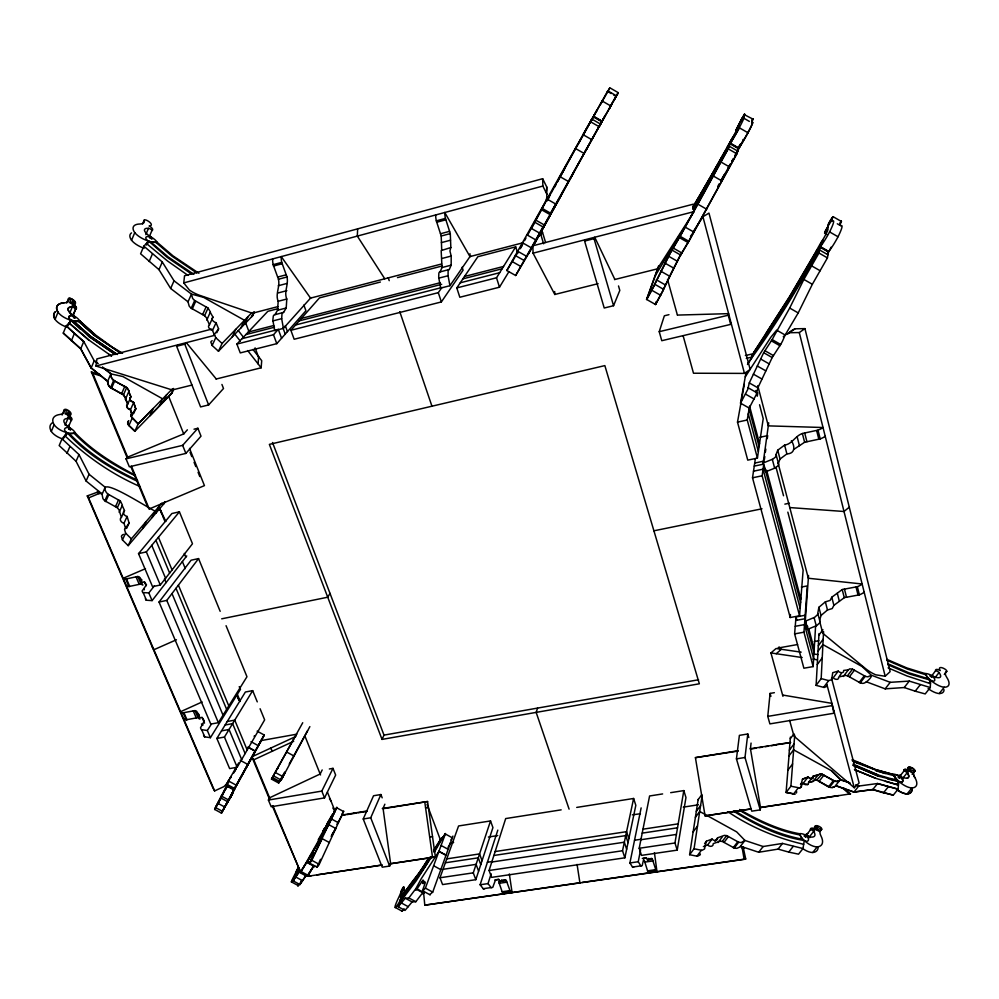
<?xml version="1.0" encoding="UTF-8"?>
<svg xmlns="http://www.w3.org/2000/svg" width="999" height="999" viewBox="0 0 999 999"><rect width="100%" height="100%" fill="white"/><g stroke="black" fill="none" stroke-linecap="round" stroke-linejoin="round"><path stroke-width="1.5" d="M522.477 242.907L469.967 256.593L469.967 253.721M741.945 142.145L741.745 142.894M470.566 255.719L449.937 285.714L440.659 288.099L438.686 277.322L438.861 273.177A11.214 3.184 75.8 0 1 439.51 272.078L449.313 269.468L451.173 265.16L451.198 256.056L449.937 250.999L450.836 247.527L450.299 233.604A4.908 1.336 75.5 0 0 449.587 231.331L445.429 218.406A12.163 3.297 75.4 0 1 444.855 214.598L444.742 212.437L469.967 256.593M311.051 297.54L283.416 328.359L274.7 330.594L272.839 320.13L273.314 316.034A10.877 4.058 74.8 0 1 274.188 314.897L283.604 312.387L286.214 308.004L286.788 299.038C283.654 291.858 288.848 284.553 286.988 276.973A4.758 1.723 74.3 0 0 286.214 274.787L281.73 262.375A11.801 4.221 74.2 0 1 281.231 258.666L281.219 256.543L310.527 298.114L441.645 263.973M274.925 314.635L277.572 310.252L278.184 301.286C275.037 294.106 280.294 286.825 278.434 279.245A4.758 1.736 74.3 0 0 277.66 277.06L273.152 264.673A11.776 4.271 74.2 0 1 272.665 260.976L272.652 258.853M440.084 271.853L441.995 267.545L441.171 250.599L450.836 247.527M200.075 718.943C197.902 720.629 199.076 710.439 195.017 710.626A4.146 1.598 -23.2 0 0 193.257 710.926L183.142 712.799A10.227 3.921 -23.2 0 1 181.256 712.324L180.557 711.713L202.11 701.96M278.022 306.581L252.372 313.249L200.424 295.592A34.053 22.115 8.1 0 1 192.332 291.945L189.435 290.097L183.754 282.904L184.54 275.774L542.657 178.709L546.728 186.95L546.603 189.785A35.39 25.087 -1.3 0 1 546.041 192.557M546.728 186.95L546.815 197.115A35.502 25.037 -1.3 0 1 544.63 203.883L531.555 228.346M110.689 375.462L110.852 374.101M107.617 381.955L108.541 385.464A11.251 5.282 23.8 0 0 110.514 387.699L121.541 393.843A4.545 2.148 23.8 0 1 123.451 394.942L125.549 398.401M733.328 811.026C755.007 824.625 778.783 836.7 804.295 840.471L802.996 848.538L782.517 843.418L763.149 846.515L744.942 840.459L741.358 842.494A10.614 5.382 37.7 0 1 738.686 842.207L728.446 836.588A4.296 2.198 37.7 0 0 726.648 835.626L724.362 835.376L717.632 837.799C718.044 841.121 713.611 841.158 712.075 839.048L706.355 841.258L704.595 843.618M774.362 692.682L770.079 693.418L767.769 716.383L769.892 723.888L833.84 713.261L833.928 710.951M733.166 137.138L730.107 143.307A16.546 0.899 -60 0 1 726.735 148.027L713.648 171.279M313.336 855.394L313.374 854.332L311.938 856.131M833.84 713.261L831.917 703.358L782.604 695.029M751.648 355.931C776.835 321.266 799.262 284.64 820.004 247.165L828.408 251.998L827.434 257.892L812.349 284.29L798.213 312.924L785.152 335.015L782.579 340.971A12.213 1.623 -59.4 0 1 780.669 344.468L773.451 355.594A4.92 0.662 -59.5 0 0 772.19 357.555L757.866 387.799L756.705 392.994A11.239 1.536 -59.7 0 1 756.443 394.268L749.188 408.079L740.521 403.159L746.028 372.664M316.77 867.332L319.23 864.347L343.743 811.138M357.642 228.846L357.317 236.089L384.765 278.783M826.797 685.002A10.552 4.508 35.9 0 1 826.61 686.45L824.2 687.487L816.108 685.376L821.178 678.596L822.914 644.592L818.006 651.223L818.993 633.591M823.576 631.58L822.901 644.58L862.137 666.583L871.328 675.187L890.221 682.329L909.252 681.093L930.269 687.537L930.656 680.207L909.54 674.05L888.074 664.847M68.319 427.235L71.154 420.504A2.36 1.161 22.8 0 0 67.944 418.419A8.217 4.046 22.8 0 0 64.111 422.227A11.626 5.719 22.9 0 0 69.855 427.847A11.039 5.482 22.7 0 1 75.424 433.091C90.497 448.801 108.854 460.864 127.872 471.228L135.402 475.324M75.587 309.078L72.59 316.421L75.762 309.066A5.495 2.423 23.2 0 0 73.102 304.445A6.206 2.71 23.2 0 0 75.375 302.372A6.206 2.71 23.2 0 0 71.341 298.738A2.323 1.011 23.2 0 0 68.531 298.576L66.733 302.984M816.108 685.376L818.019 651.223M820.004 247.165L818.955 253.022L803.87 279.433L789.685 308.054L774.038 336.101A12.213 1.561 -59.5 0 1 772.14 339.598L764.947 350.736A4.933 0.637 -59.5 0 0 763.686 352.709L749.275 382.917L748.076 388.087A11.251 1.474 -59.7 0 1 747.801 389.36L740.521 403.159M805.182 615.259L796.003 616.945L794.617 633.89L803.883 668.219L813.161 666.595L815.559 626.61M817.819 613.623L819.954 621.316A10.677 4.758 -14 0 1 819.742 622.777L816.92 625.486L807.479 629.42L807.679 626.348M807.479 629.42L805.281 621.203L808.541 575.524M296.728 871.428L299.263 868.019M813.161 666.595L803.958 632.192L807.292 585.926L801.348 587.05M128.709 391.633L128.809 391.009M794.729 735.214L793.568 749.812L831.643 770.816L840.446 779.47L850.249 783.079M792.519 764.048L793.681 749.7L788.91 755.981L790.371 737.1M74.488 317.095L75.025 317.932L73.389 316.908M125.612 398.251L127.71 404.208L130.981 396.803L128.646 391.97L125.387 399.363M130.894 415.734L131.144 414.622A10.502 5.045 24.2 0 1 132.118 413.461M131.006 415.097L130.956 416.233M795.117 794.055L786.088 792.494L787.899 770.129M755.381 458.566L752.522 477.797L790.209 617.519L799.575 615.796L803.121 570.142L787.836 512.137M127.635 423.064L127.747 422.427M216.034 379.058L261.151 367.794L261.713 360.701L252.984 349.475M789.01 755.868L787.799 770.254L792.619 763.923L790.908 786.213L799.45 787.886M258.067 363.861L258.641 356.743M790.209 617.519L790.471 614.522M143.019 585.002C140.472 586.313 142.045 576.073 137.825 576.498A4.283 1.336 -22.3 0 0 136.039 576.86L125.687 579.07A10.577 3.284 -22.3 0 1 123.826 578.771L123.164 578.284L145.479 568.681M748.813 737.574L747.776 733.978L739.385 735.364L736.438 758.878L751.772 811.163L760.239 809.889L760.489 807.467L750.436 748.713L751.073 743.081M760.239 809.889L745.004 757.492L747.776 733.978M821.19 243.194L820.054 245.017L821.166 243.107M813.236 777.384L813.373 776.036L817.969 775.149L813.111 781.43L808.503 782.342L813.273 776.161L818.218 774.762M295.729 874.55L299.413 868.406M757.754 385.664L768.306 425.874L823.089 427.51L821.353 428.596A12.013 4.196 -14.6 0 1 817.994 430.119L804.707 432.992A4.845 1.711 -14.7 0 0 802.384 433.529C795.117 435.864 792.257 444.13 784.602 445.104L777.721 450.212L776.036 454.557L778.671 464.123A11.089 4.033 -15.1 0 1 778.383 465.397L775.374 467.907L765.521 471.865L763.161 462.999L768.718 422.852M799.575 615.796L762.15 475.786L763.76 464.098L754.257 466.108M764.385 459.565L764.797 456.568M765.409 452.085L765.821 449.088M767.269 438.611L767.682 435.614L759.827 437.312M808.453 783.578L808.628 782.866M191.983 385.065L172.265 389.985L95.929 365.996L96.928 358.891L211.726 329.096M306.368 863.173L312.812 853.059L312.65 854.095M744.33 384.228L737.499 422.127L747.751 460.139L757.417 458.091L763.211 418.656L759.552 404.757M700.349 853.92A9.89 5.207 37.5 0 1 700.037 854.944L697.502 856.28L689.61 854.719L694.055 848.775L702.185 795.129M689.61 854.719L698.164 799.437M670.042 275.612L663.511 289.51A11.476 0.737 -60.2 0 1 663.086 290.647L655.569 304.533L646.553 299.4L658.578 266.009M735.639 130.757L739.747 122.752M757.816 392.819L757.292 396.166L755.806 390.559M110.689 374.837L110.939 373.738L102.597 367.17M107.555 382.105L107.717 381.356M129.733 398.776L130.12 397.602M129.895 398.102L129.995 399.912M191.671 274.088L167.02 257.255L148.714 241.109L143.844 246.141L162.288 261.988L174.026 280.794L191.471 294.106L188.037 301.798L189.136 305.994A11.563 4.883 25.3 0 0 191.246 308.229L202.597 314.61A4.683 1.986 25.3 0 1 204.558 315.746L206.368 317.657L209.453 324.85C206.693 326.798 210.29 330.007 212.525 330.407L214.523 335.352M429.807 894.555L432.717 892.119L452.922 836.063M662.624 793.93L649.587 795.978L639.198 848.276L641.508 855.369L677.222 850.137L685.963 797.527L683.816 790.596L670.679 792.669M126.673 405.369L127.597 408.304L130.469 409.727L132.13 414.785M757.417 458.091L747.24 419.992L749.562 406.106L759.54 443.631M403.658 889.659C404.108 886.862 404.345 884.415 401.148 890.933A11.289 1.111 -62 0 1 398.688 897.489A17.495 1.748 -61.9 0 0 395.404 907.542L402.11 911.175A12.063 1.261 -62 0 0 404.108 908.778M677.222 850.137L674.962 842.981L683.816 790.596M423.676 893.468L424.787 905.156L744.143 859.352L745.716 858.978L743.106 846.877M747.502 364.523L752.334 357.005L752.896 353.808L745.391 355.544M899.924 777.509C899.962 779.52 896.965 775.861 899.337 776.91M654.432 852.659L656.955 871.578A10.365 2.423 81 0 1 655.993 870.354L652.934 860.926A4.196 0.987 81 0 0 652.397 859.302C651.598 856.855 650.162 860.114 648.701 858.441L647.689 860.676L646.428 857.816L643.955 858.141L642.519 864.085A9.765 2.36 81 0 1 642.17 865.634L641.021 866.158L638.236 861.737L640.621 849.625M751.498 355.981L789.56 296.578L816.383 250.849A16.171 1.986 -59.1 0 0 820.254 246.84L820.379 246.678A15.572 1.911 -59.1 0 0 829.582 231.905A22.515 2.747 -59.1 0 0 832.542 221.041A14.785 1.786 -59 0 1 833.116 216.696L831.967 217.782A6.906 0.837 -59 0 0 828.446 223.976A6.906 0.837 -59 0 0 828.159 226.099A6.119 0.737 -59 0 0 824.612 233.192L827.01 234.615M206.793 320.08L210.389 311.938L208.054 308.067A4.683 1.973 25.4 0 0 206.081 306.93L194.705 300.524A11.588 4.845 25.3 0 1 192.582 298.289L191.471 294.106L203.521 297.327L244.505 320.304L252.073 312.487M633.878 866.845L632.717 867.357L629.907 862.949L641.133 807.891M753.009 118.956L752.422 119.655M561.163 809.852L505.694 818.568L489.073 870.504L491.595 877.372L624.862 857.816L635.826 805.331L633.616 798.476L576.723 807.417M137.088 481.143C111.438 469.055 86.301 453.883 67.208 432.679L62.038 438.823L78.971 454.557L89.061 474.263L105.17 487.25L102.073 494.393L102.909 498.538A10.839 5.644 23.5 0 0 104.82 500.811L115.472 506.718A4.383 2.298 23.6 0 1 117.32 507.779L118.943 509.702L121.416 517.357C118.694 519.293 121.403 522.914 124.001 523.214L125.574 528.483M624.862 857.816L622.527 850.748L633.616 798.476M733.391 137.375L732.467 138.012M668.968 314.673L664.36 315.784L659.228 331.68L661.775 340.709L730.694 324.388L731.031 322.802M203.559 734.977L204.32 736.787L210.402 737.687L240.497 689.223M730.694 324.388L728.259 315.209L728.608 313.649L677.397 315.085M693.106 206.868L727.297 147.665L726.735 148.027A12.987 0.712 -60 0 1 731.792 139.023A13.686 0.737 -60 0 0 737.162 129.433L738.686 125.886M107.655 381.506L91.184 367.882L80.757 348.751L63.299 333.017M296.953 870.866C296.466 873.501 299.538 866.857 298.564 869.704M441.695 249.925L441.208 236.014A4.895 1.361 75.4 0 0 440.484 233.754L436.313 220.854A12.138 3.347 75.3 0 1 435.739 217.045L435.639 214.897M438.923 851.36L446.016 855.231L438.936 851.348L421.278 878.683L415.796 888.735L415.884 890.146A9.978 1.049 -61.9 0 0 416.67 889.397L423.014 880.007L423.763 881.243L423.126 883.653L424.687 881.518L425.262 882.729L423.189 888.685A9.416 1.024 -62 0 0 422.639 890.234L422.614 891.208L425.399 888.136L445.467 833.578M119.181 512.35L122.377 505.094L120.38 501.036A4.396 2.285 23.7 0 0 118.531 499.975L107.855 494.043A10.864 5.619 23.6 0 1 105.931 491.783C96.541 473.189 156.418 513.698 155.295 510.839L161.963 503.034M840.097 225.137A14.773 1.861 -58.9 0 1 841.395 221.466L841.42 221.241M699.812 196.291L729.869 143.669L738.611 148.714L736.862 153.834L690.821 237.762A12.475 0.774 -60.1 0 1 688.873 241.308L679.395 257.305L663.336 289.41A11.476 0.737 -60.2 0 1 662.924 290.547L655.394 304.433L656.368 301.611M833.116 216.696L841.395 221.466M128.771 391.496L130.919 396.94M801.148 784.003L802.534 779.095L807.991 777.097L811.325 778.671M313.449 866.757L314.435 865.846M729.869 143.669L728.059 148.751L681.955 232.68A12.475 0.712 -60.2 0 1 680.007 236.226L670.154 252.997L654.532 284.39A11.476 0.674 -60.3 0 1 654.095 285.514L646.553 299.4M316.82 867.144L319.093 864.26M819.605 620.454L821.028 615.484L818.88 607.317L825.361 601.848L830.094 600.424L831.78 597.215L842.207 589.572A4.67 2.023 -13.5 0 1 844.455 589.123L857.342 586.688A11.576 4.958 -13.4 0 0 860.551 585.139L862.199 583.99L808.341 578.259L778.009 462.774M730.831 140.896L730.344 141.908L731.43 139.972L730.769 141.633M818.88 607.317L817.806 613.111A10.702 4.733 -14 0 1 817.582 614.572L814.759 617.257L805.281 621.203M127.672 422.565L127.884 421.953A10.477 5.082 24.1 0 1 128.859 420.779M306.431 862.949L312.749 853.109M309.565 863.211L311.788 860.301L336.775 807.342M509.34 873.963L512.1 892.631L511.388 892.469A10.102 3.134 81.8 0 1 510.239 891.308L506.905 882.167A4.096 1.274 81.9 0 0 506.306 880.594C505.207 878.109 503.346 881.692 501.623 879.907L500.187 882.154L498.751 879.395L495.566 879.832L493.344 885.738A9.503 3.047 81.9 0 1 492.794 887.274L491.296 887.836L488.012 883.615L491.133 873.763M484.715 888.76L483.429 888.973L480.119 884.764L497.802 830.132M537.549 708.091L536.163 712.387L569.093 809.14M475.811 879.682L492.932 827.584L490.534 820.941L458.578 825.961L439.985 877.771L442.569 884.565L475.811 879.682L473.276 872.839L490.534 820.941M607.817 90.884L607.392 91.896L609.84 87.812L618.244 92.657L615.871 96.753L616.308 95.754L607.804 90.847L593.081 117.083M145.379 598.676L146.029 600.199L152.098 600.611L186.751 555.919M228.746 799.699L222.315 811.225L215.434 807.492L229.358 780.506M738.448 148.614L736.7 153.734L690.646 237.662A12.475 0.774 -60.1 0 1 688.698 241.209L679.632 256.443L670.304 274.8M313.948 865.896L307.879 875.224L305.894 875.836L299.95 884.565L293.057 880.818L299.288 868.331L297.615 870.966M655.569 304.533L656.53 301.71M706.355 841.258L704.819 847.439A9.903 5.182 37.4 0 1 704.482 849.025L701.947 850.349L694.055 848.775M742.082 119.356L742.819 117.657M657.767 268.818L646.74 299.5L654.27 285.614A11.476 0.674 -60.3 0 0 654.707 284.49L670.329 253.097L680.169 236.326A12.475 0.712 -60.2 0 0 682.117 232.779L728.221 148.851L730.044 143.769L721.628 158.604M421.94 893.705L415.821 901.722L412.112 901.935L405.02 910.426L398.226 906.742C405.519 888.423 422.165 874.887 430.656 856.742M427.01 804.295L440.284 839.535L441.895 839.285L442.744 837M73.501 317.008L73.938 317.994L75.05 317.595M299.65 883.553L298.239 885.601L291.408 881.892L295.816 874.262M778.358 463.399L780.032 459.028L786.887 453.896C794.655 453.808 795.516 447.028 791.383 440.734M605.394 115.31L602.772 120.08L617.432 94.181M313.698 866.533L313.811 865.821L307.742 875.149L305.756 875.773L299.825 884.49L301.661 880.519L299.95 884.565M313.698 866.071L313.549 867.257L314.573 865.921M751.648 122.365A15.11 0.887 -59.9 0 1 753.121 119.193L752.834 119.068M824.674 233.154L827.085 229.246A9.466 1.149 -59.1 0 1 826.71 232.617A13.387 1.636 -59.1 0 1 821.403 242.033A12.7 1.561 -59.1 0 0 816.395 250.836L819.043 249.038M813.336 777.259L812.724 778.283M733.316 137.612L731.905 140.497M311.863 856.343L312.075 855.781M219.068 801.298L214.623 809.502L216.146 807.042M382.18 797.851L380.894 794.53L373.539 795.753L363.224 818.993L382.242 867.182L389.66 866.058L390.621 863.673L383.067 808.378L384.865 804.207M738.773 126.548L737.961 128.284M751.797 123.089A15.11 0.887 -59.9 0 0 751.96 122.914A23.014 1.361 -59.9 0 1 748.014 132.792A15.922 0.949 -59.9 0 1 738.96 148.164L730.219 143.132A15.922 0.862 -60 0 0 739.235 127.735A23.014 1.249 -60 0 0 743.293 117.907A15.122 0.812 -60 0 1 744.517 114.211L744.542 114.011M585.302 239.685L584.602 241.071L604.22 308.004L613.561 305.719L619.805 290.422L618.518 285.951M69.893 312.787L72.278 306.943A8.529 3.771 23.2 0 0 68.344 310.302A12.075 5.332 23.3 0 0 74.288 315.909A6.444 2.86 23.2 0 0 69.131 316.283A6.444 2.86 23.2 0 0 70.842 320.092L69.006 324.55M67.882 325.774L69.056 322.889L89.023 340.122L111.463 356.044M69.83 323.177L71.079 320.155A14.573 6.456 23.1 0 0 80.045 321.141L95.205 334.702L113.574 348.039M255.07 751.023L247.877 747.09L255.07 751.011L227.497 801.598L220.554 797.826M71.341 340.884L74.388 333.504L66.259 325.786L63.237 333.154L80.694 348.888L91.121 368.019L107.742 381.131L110.939 373.738M306.83 862.349L328.634 824.587L335.851 828.521L331.156 836.35M80.694 348.888L83.779 341.508L74.388 333.504M63.062 439.048A13.474 6.693 22.6 0 1 51.311 431.431L54.133 424.712A19.555 9.64 22.8 0 1 59.778 414.51A12.725 6.194 22.5 0 0 64.336 409.727A2.235 1.086 22.8 0 1 67.058 409.74A5.969 2.91 22.7 0 1 70.966 413.374A5.969 2.91 22.7 0 1 68.756 415.709A5.295 2.597 22.8 0 1 71.316 420.479L71.154 420.504M144.131 248.289A14.361 5.769 24.5 0 1 131.556 240.284L134.765 232.642A20.829 8.279 24.7 0 1 139.835 224.013A13.561 5.32 24.4 0 0 144.181 220.155A2.385 0.937 24.6 0 1 146.965 220.442A6.369 2.498 24.6 0 1 151.211 224.101A6.369 2.498 24.6 0 1 149.113 225.974A5.644 2.223 24.6 0 1 152.06 230.532L151.898 230.532A2.522 0.999 24.7 0 0 148.476 228.334A8.754 3.472 24.7 0 0 144.818 231.381A12.388 4.908 24.7 0 0 151.086 237.013A11.763 4.708 24.6 0 1 157.155 242.282L173.114 255.944L198.926 273.276M62.1 415.035L64.336 409.727M142.595 223.926L144.181 220.155M309.815 863.011L310.527 861.088M65.135 425.075L67.944 418.419M145.804 234.628L148.476 228.334M91.121 368.019L94.268 360.614L97.84 363.424M62.038 438.823L59.178 445.566L76.061 461.288L86.089 481.019L102.148 493.993M143.844 246.141L140.597 253.796L158.978 269.655L170.654 288.486L188.037 301.798M63.049 439.622L64.198 436.925M149.226 236.888L151.898 230.594M64.785 436.526L66.496 432.505A6.194 3.072 22.8 0 1 64.86 428.546A6.194 3.072 22.8 0 1 69.855 427.847M146.353 244.693L147.977 240.884A6.606 2.635 24.7 0 1 146.016 237.163A6.606 2.635 24.7 0 1 151.086 237.013M65.022 436.588L66.733 432.567A14.036 6.918 22.7 0 0 75.424 433.091L67.982 433.903M146.591 244.767L148.214 240.959A14.96 5.944 24.6 0 0 157.155 242.282L149.588 242.295M66.071 435.364L67.208 432.679M147.64 243.644L148.714 241.109M67.008 453.309L69.893 446.578M149.151 261.563L152.435 253.908M614.123 100.025L615.122 98.327M76.061 461.288L78.971 454.557M158.978 269.655L162.288 261.988M110.514 387.699L113.736 380.282A11.276 5.257 23.9 0 1 111.751 378.047L110.839 375.974M111.438 388.474L114.66 381.056L113.736 380.282M297.302 871.553C299.275 867.756 298.039 870.316 298.239 869.667M121.541 393.843L124.775 386.451L114.66 381.056M317.22 866.595L317.495 865.571M389.66 866.058L370.716 817.781L380.894 794.53M123.451 394.942L126.686 387.562A4.558 2.135 23.9 0 0 124.775 386.451M86.089 481.019L89.061 474.263M170.654 288.486L174.026 280.794M312.212 855.856L312.849 854.12M130.407 400.337L133.704 402.447L130.407 409.877L132.068 414.935M297.078 870.941L297.252 870.191M132.018 415.522L133.167 412.949L132.055 413.598A10.502 5.057 24.2 0 0 131.069 414.772M133.629 413.623L135.789 408.766L133.704 402.447M173.464 389.96L172.178 392.782L134.853 431.306L128.896 425.562L132.23 418.082L131.194 416.608M319.018 862.699L320.529 859.302M134.853 431.306L138.212 423.813L153.159 408.529L149.825 415.896L172.115 392.919M104.82 500.811L107.855 494.043M191.246 308.229L194.705 300.524M105.707 501.573L108.741 494.817M192.22 309.016L195.679 301.311M159.415 405.994L162.712 398.701L138.137 423.963L131.031 416.096M115.472 506.718L118.531 499.975M202.597 314.61L206.081 306.93M163.337 401.973L166.633 394.705M117.32 507.779L120.38 501.036M204.558 315.746L208.054 308.067M170.966 394.106L173.539 388.449M222.115 795.604L215.434 807.492M232.642 792.769L221.416 813.198L228.921 799.924M121.416 517.357L124.5 510.601L122.253 505.606M209.453 324.85L212.974 317.145L210.302 312.387M297.165 870.728L297.527 869.63M124.001 523.214L127.11 516.446C124.525 516.146 121.778 512.537 124.5 510.601M212.525 330.407L216.071 322.689C213.848 322.29 210.215 319.093 212.974 317.145M382.03 739.397L269.368 444.38L604.845 365.609L699.35 683.791L382.03 739.397L384.003 735.114L272.515 442.495M126.598 528.446L129.096 523.026L127.11 516.446M216.808 332.729L218.594 328.858L216.071 322.689M164.585 502.922L128.184 545.654L122.452 539.91L125.599 533.091L124.55 529.495A10.102 5.395 24 0 1 125.512 528.209L129.096 523.026M253.346 314.997L218.456 351.248L212.15 345.479L215.747 337.687L214.41 334.303A10.802 4.67 25.7 0 1 215.297 333.229L218.594 328.858M128.184 545.654L131.356 538.848L155.282 510.826L152.173 517.494M218.456 351.248L222.078 343.456L244.493 320.292L240.946 327.872M592.981 137.737L601.773 121.716L593.231 116.808L584.49 132.867M227.198 802.896L229.508 798.638M298.202 867.419L297.552 869.105M312.412 855.394L312.512 854.02M310.252 861.65L309.69 863.573L322.19 838.648M142.807 528.508L145.941 521.79M232.18 337.013L235.752 329.345M126.611 405.519L126.91 404.87M156.006 513.011L159.116 506.381M244.53 324.176L248.064 316.621M163.474 504.233L164.71 501.598M251.511 316.92L253.846 311.925M252.547 315.834L254.308 312.088M296.216 873.75L296.491 872.826M333.953 811.95L335.002 809.727M336.913 807.404L328.783 824.662L306.943 862.087L300.936 871.453L299.051 872.127L293.182 880.893L299.475 869.455M741.37 119.818L740.759 121.653M741.545 143.319L739.198 147.765M600.849 123.614L599.412 126.174L602.996 119.68M401.336 898.863C407.992 884.415 420.542 873.551 427.797 859.29L428.271 858.516M296.303 873.551L296.616 872.577M229.782 798.401L232.717 793.281L229.795 798.014M600.549 104.308L601.86 101.598M741.258 143.469L738.848 148.351A16.533 0.987 -59.9 0 1 736.675 151.536M144.306 588.448L144.268 589.847M322.19 769.954L320.155 774.013L269.593 797.789L268.394 800.049L271.191 806.755L324.538 797.889L335.652 775.049L332.992 768.356L329.345 768.98M297.515 869.992L298.014 868.655M613.561 100.999L614.048 100.237M898.338 776.86L899.624 777.359M297.64 868.581L297.315 869.58M310.664 861.163L311.139 859.827M324.538 797.889L321.803 791.096L332.992 768.356M613.561 305.719L594.043 238.636L594.73 237.25L614.872 279.483M735.689 130.657L738.761 125.524M594.555 114.685L596.878 110.365L593.119 117.345M318.194 864.485L318.369 863.76M739.872 122.502L744.155 114.885M297.814 869.392L298.589 867.544M310.964 860.551L313.236 854.257L312.088 856.18M743.019 117.258L743.731 115.872M297.19 869.505L296.241 871.69M284.965 772.814L280.944 780.444L309.865 726.623M596.703 110.777L595.879 112.338M602.934 99.95L602.172 101.386L602.971 100.075M599.412 126.174L603.833 118.144L602.072 121.166L593.518 116.259M608.99 109.166L612.375 103.122M296.94 870.004L295.941 872.264A17.433 0.762 -61.4 0 0 291.546 881.967L297.652 871.777M736.425 129.57C736.6 128.809 735.164 132.18 736.987 128.671M825.349 231.331L827.821 227.16M827.459 253.871L828.408 251.998M238.711 762.874L226.386 784.465L231.343 776.26L230.432 777.934M737.774 128.671L737.337 129.52A13.686 0.737 -60 0 1 736.987 130.17M227.647 801.997L228.833 799.837L228.109 801.136M298.326 868.368L298.713 867.619M221.216 797.589L220.642 798.8M231.718 795.029L231.156 795.928L232.492 793.668M298.139 869.854L299.051 869.105M297.153 871.84L297.327 871.19M825.174 231.918L827.821 227.597M609.69 88.112L607.317 92.457M284.078 773.563L278.684 783.029L271.478 779.108L302.734 722.727M264.348 734.777L233.079 790.721L233.729 789.697M217.607 803.758L220.966 797.427M230.157 797.764L232.417 793.855M592.757 117.695L590.921 121.291L592.732 118.044M221.641 796.178L222.964 793.668M221.878 795.966L227.248 785.926M225.687 789.173L227.535 785.689M618.131 92.882L617.582 93.906M307.53 730.744L289.248 763.973M735.489 154.383L738.611 148.714M536.226 240.684L515.646 275.512L506.83 270.517L591.833 119.081L600.411 124.013L583.953 153.671M222.315 811.225L224.613 806.942L217.695 803.196M284.915 772.452L283.828 774.512L284.802 772.839M223.626 792.419L226.361 787.362M224.463 807.479L231.431 794.717M235.102 788.223L226.498 803.87M604.383 117.233L609.602 108.079M226.061 804.707L225.662 805.456L230.444 797.427M231.019 796.178L231.568 795.266L229.545 798.938M515.646 275.512L544.168 224.9L535.526 219.967M535.239 242.345L586.663 148.951M297.977 869.967L298.451 869.28M297.827 871.053L298.202 870.379M298.326 870.441L297.09 872.389M741.932 118.269L736.887 128.459L737.524 127.772M731.705 140.859L730.281 143.406A16.546 0.899 -60 0 1 728.421 146.204M222.29 795.716L220.679 798.601M547.215 200.349L549.987 195.255M594.555 114.623L595.329 113.262L593.743 115.847M230.557 796.178L238.286 782.155M232.18 793.406L249.438 762.05M538.586 236.376L543.706 227.023M612.175 103.446L609.827 107.68M233.704 773.026L235.951 768.93M523.051 243.394L520.092 248.788L522.202 245.342M524.512 240.722L525.986 238.012M527.447 235.339L547.102 199.101L555.756 204.033L528.583 253.621M547.877 198.851L550.861 193.406M551.423 192.62L556.843 182.492M557.392 181.718L578.146 143.981M554.47 187.325L555.956 184.615M557.442 181.905L559.927 177.435M560.427 176.473L564.885 168.319M547.09 200.924L549.2 197.04M543.069 228.159L551.286 213.162M603.508 118.519L605.307 115.247M601.922 101.836L601.086 103.372M237.425 783.591L255.195 751.598M231.855 794.68L230.257 797.577M249.887 761.238L264.223 735.014L257.143 731.143M534.64 243.369L560.439 196.666M230.757 796.678L231.668 795.192L229.895 798.313M550.761 214.073L561.013 195.617M561.313 174.301L574.65 150.112M597.152 110.04L598.838 106.98M603.359 99.388L604.857 96.816M560.664 196.216L573.513 172.902M610.289 106.856L611.65 104.283L609.053 109.078M603.408 118.943L602.946 119.58M245.979 768.019L253.696 754.195M231.656 795.266L232.155 794.305M230.781 796.615L231.406 795.716M402.609 894.267L400.037 900.236L400.836 899.412A12.537 1.249 -61.9 0 0 404.92 891.458A9.865 0.987 -62 0 0 402.597 894.267A10.415 1.036 -61.9 0 1 400.249 897.04A7.343 0.737 -61.9 0 1 402.297 891.657L402.809 890.696M575.387 148.764L585.202 131.231M578.109 144.393L584.615 132.567M601.773 121.716L549.875 214.498L541.208 209.553M569.855 179.183L586.675 148.876M252.472 756.268L260.527 741.845M730.793 141.371L731.118 140.422M739.772 145.767L740.147 145.005L739.747 145.542M593.231 116.808L583.041 134.653L591.658 139.598M585.052 131.568L592.195 118.656M234.765 771.191L236.263 768.506M219.33 800.811L221.216 797.439M586.588 149.263L593.119 137.45M260.227 742.369L261.763 739.635M259.44 743.668L263.699 735.988M271.478 779.108L296.278 734.477M278.671 783.029L281.693 777.572M283.204 774.849L284.715 772.127M739.11 124.738L737.412 127.797M599.263 106.231L600.811 103.446M606.893 93.232L606.281 94.318M610.089 106.618L616.258 95.817M821.028 615.484L827.484 609.989L832.204 608.578L833.89 605.344L844.28 597.689A4.658 2.035 -13.4 0 1 846.528 597.24L859.377 594.83A11.551 5.007 -13.3 0 0 862.599 593.281L864.235 592.132M228.296 800.798L229.558 798.8M272.24 805.768L300.687 872.402L335.04 811.138L327.46 792.232M311.101 875.848L307.804 876.26L313.848 865.496M720.379 159.79L728.87 145.542M254.121 736.35L254.47 735.714M617.569 93.881L615.184 98.039M227.472 802.297L230.544 796.678L229.87 797.889M333.279 813.673L318.194 839.834M336.95 824.325L342.17 815.022L367.145 810.976M605.894 94.992L605.094 96.404M222.69 794.804L223.401 793.568M719.405 163.087L729.008 146.079L737.786 151.136L734.827 156.368M720.316 161.875L724.75 154.021M726.223 151.398L729.183 146.166M728.009 168.032L730.232 164.111M731.705 161.501L733.179 158.878M734.665 156.269L737.612 151.036M730.394 164.211L720.891 180.969M731.867 161.588L733.353 158.978M816.882 250.512L789.622 296.978L766.383 332.854M818.568 249.3L789.834 298.276L753.833 352.36M219.668 800.162L220.479 798.738M219.455 801.273L217.62 804.495M721.778 158.217L699.775 196.603M721.94 158.304L692.769 209.315M712.137 175.936L719.58 163.187M721.453 179.595L724.362 174.463M448.002 847.452L450.611 842.844L453.346 842.569M616.171 96.428L614.622 99.076M220.205 799.45L219.518 800.636M445.229 833.516L434.34 852.209M601.448 102.797L601.073 103.446M327.235 823.413L332.605 814.048M326.099 825.948L331.73 816.121M402.247 891.32L402.472 890.946M602.072 101.249L602.847 99.912M217.208 805.194L216.471 806.48M742.319 117.969L743.78 115.497M699.924 195.329L713.81 171.229M441.67 838.311L433.716 851.747M231.343 776.498L230.682 777.634M713.973 171.328L692.669 208.366M698.301 200.312L700.636 196.266M702.197 193.569L707.642 184.128M709.19 181.431L711.525 177.385M717.781 186.363L719.342 183.666M257.267 701.872L252.672 690.646L245.379 692.02L216.858 738.436L229.633 768.581L237.175 767.269L264.648 719.879L260.09 708.753M221.291 797.826L220.767 798.713M323.152 830.656L324.613 828.134M323.214 830.931L324.687 828.396M800.961 787.175L801.298 786.65A10.265 4.82 37.2 0 0 801.51 785.102M330.007 593.369L327.734 597.215L221.703 618.818M542.519 232.317L540.534 232.842L538.973 235.489L540.958 234.977L542.519 232.317L545.604 242.557M692.831 207.08L699.949 195.03M692.906 208.217L699.974 196.378M695.366 204.445L699.175 197.989M334.215 811.725L336.601 807.729L343.569 811.525L341.97 814.185M654.82 276.448L684.839 226.923L693.681 231.98L690.496 236.351M678.246 237.475L679.795 234.865M433.966 849.687L441.346 838.198M434.028 850.811L440.422 840.084M751.673 121.254L752.21 120.367M331.805 834.977L335.714 828.446M517.682 253.284L515.696 246.853L477.859 256.706L456.793 287.924L459.827 297.252L499.488 287.2L508.866 271.74M751.735 120.779L752.946 119.218M402.572 890.771L403.621 889.535L406.331 891.108M402.622 890.396L403.883 888.685M516.408 254.845L517.882 252.422M216.858 738.436L224.438 737.062L252.672 690.646M506.83 270.517L514.922 257.267M402.684 890.596L403.733 889.16M429.083 857.592L418.356 874.175L404.258 892.844M430.182 857.092L416.833 877.846L402.035 897.402M431.306 857.192L416.146 880.856L399.712 902.671M456.793 287.924L496.515 277.784L515.696 246.853M737.449 127.535L738.373 126.486M220.167 611.326L198.564 558.591L191.109 560.202L159.041 602.035L210.777 724.088L218.369 722.689L246.965 676.735L226.061 625.699M135.789 408.766L132.542 413.311M210.402 737.687L207.342 730.506L211.251 724.3M299.525 883.478L298.114 885.526A17.433 0.837 -61.4 0 1 298.551 883.728A17.433 0.837 -61.4 0 0 298.239 885.601M598.101 283.666L554.795 294.48L533.054 253.172L532.879 245.779L693.368 204.158L694.018 211.626L657.392 268.868L614.522 279.57M293.057 880.818L298.913 872.052L300.799 871.378L306.805 862.012M441.895 839.285L445.317 833.978L452.31 837.799L450.936 839.922M296.391 873.975L295.916 874.637M745.279 376.848L770.878 337.175L776.648 330.157L785.152 335.015M731.792 139.023L732.766 137.912M729.07 144.131A12.987 0.712 -60 0 1 731.955 139.123L732.479 138.337M692.794 232.342L702.921 216.733L708.965 213.099L750.149 369.418L744.455 373.401L693.493 373.226L683.129 335.789M744.13 114.573L753.121 119.193M294.917 876.872L298.738 871.091M295.042 876.935L298.863 871.165M737.824 126.935L738.623 126.186M848.351 669.854L849.687 668.843L852.484 669.18A4.583 1.886 36 0 1 854.395 670.217L865.259 676.286A11.314 4.633 36.1 0 0 867.969 676.785C876.273 672.29 866.857 683.428 862.936 683.366A11.289 4.658 36.1 0 1 860.226 682.879L849.387 676.835A4.57 1.898 36.1 0 0 847.477 675.799L845.166 675.386L838.673 677.085C839.247 680.519 834.577 679.595 833.216 677.797L838.236 671.116C839.597 672.889 844.267 673.863 843.68 670.429L848.351 669.854L843.343 676.498M840.147 779.882L848.925 782.454M297.515 871.702L299.225 869.205M296.765 873.151L299.363 869.28M840.409 222.29L840.234 222.54A6.906 0.874 -58.9 0 0 839.772 223.264M380.382 282.043L319.468 297.889L290.871 330.294L294.156 339.248L441.371 301.935L463.086 270.167L462.137 267.208M793.643 449.5L804.62 442.27A4.845 1.723 -14.6 0 1 806.942 441.745L820.204 438.898A11.988 4.233 -14.5 0 0 823.551 437.362L825.274 436.276M703.371 846.603L707.667 844.917C709.203 847.04 713.636 846.977 713.224 843.656L719.967 841.208L722.24 841.458A4.283 2.21 37.7 0 1 724.038 842.407L734.265 848.014A10.589 5.407 37.7 0 0 736.925 848.301L739.897 847.015L744.942 840.459L736.675 831.892L699.7 811.475L695.391 817.319M290.871 330.294L438.299 292.657L441.908 287.5L295.567 324.975M698.114 799.699L701.523 795.067M818.905 635.177L822.926 629.707M696.315 811.35L700.599 805.531M818.318 645.791L823.188 639.173M693.119 831.942L697.489 826.061M817.257 664.56L822.227 657.866M840.659 221.953L841.37 221.204M747.727 363.299C774.562 327.447 797.314 288.761 819.505 249.937L827.946 254.782M696.927 856.205L701.373 850.274M823.626 687.362L828.695 680.606L831.68 679.707A10.577 4.471 35.9 0 0 831.855 678.271L832.741 672.677L838.236 671.116M707.667 844.917L712.075 839.048M398.226 906.742L405.257 898.201L408.853 897.939L415.796 888.735M790.321 738.686L794.005 733.803M714.984 841.308L717.632 837.799M839.51 675.973L841.17 673.763M717.994 842.582L722.389 836.75M789.36 750.162L794.093 743.905M722.24 841.458L726.648 835.626M847.477 675.799L852.484 669.18M724.038 842.407L728.446 836.588M849.387 676.835L854.395 670.217M159.041 602.035L166.796 600.411L198.564 558.591M733.216 847.714L737.649 841.907M859.152 682.517L864.185 675.911M734.265 848.014L738.686 842.207M860.226 682.879L865.259 676.286M786.088 792.494L791.008 786.088M793.418 794.18L798.338 787.786M804.545 784.252L803.221 783.291L800.486 784.302L803.121 783.416L807.991 777.097M827.784 252.784A16.171 2.06 -59 0 0 828.671 251.673L828.795 251.511A15.572 1.986 -59 0 0 838.024 236.763A22.502 2.872 -59 0 0 840.883 225.836A14.773 1.861 -58.9 0 1 840.671 225.961M740.521 846.24L758.703 852.259L763.149 846.515M866.308 681.768L885.164 688.848L890.221 682.329M816.608 780.256L822.065 774.175A4.446 2.035 37.4 0 1 823.913 775.174L834.44 780.993A10.989 4.995 37.4 0 0 837.075 781.355L838.998 780.893M817.207 780.444A4.433 2.048 37.5 0 1 819.055 781.43L823.913 775.174M160.302 585.014L192.482 543.743L179.408 511.825L171.89 513.523L138.536 553.633L152.535 586.663L160.302 585.014L146.353 551.91L179.408 511.825M758.703 852.259L778.084 849.113L782.517 843.418M885.164 688.848L904.22 687.537L909.252 681.093M835.014 786.425L835.664 785.564L854.02 792.007L872.826 789.497L893.243 795.192L898.151 789.123L877.621 783.503L858.74 786.063L855.906 785.064M840.246 779.757L839.397 780.706M833.378 780.656L828.496 786.912L819.055 781.43M834.44 780.993L829.545 787.237A10.964 5.032 37.5 0 0 832.192 787.599L834.689 786.688M139.685 578.184L141.895 579.919L141.046 582.292L144.48 581.967L146.478 584.79L143.032 589.76A9.94 3.184 -22.3 0 0 142.12 591.033L142.757 592.544L148.826 592.931L154.445 585.776M778.084 849.113L788.735 852.097L793.194 846.428M904.22 687.537L915.196 691.196L920.241 684.777M810.439 829.894L806.043 835.476A11.301 5.445 38.2 0 0 813.248 836.912A7.98 3.846 38.2 0 0 813.686 831.393A2.298 1.099 38.2 0 0 810.439 829.894L810.351 829.732A5.145 2.473 38.3 0 1 815.097 829.095A5.794 2.772 38.3 0 1 815.446 825.823A5.794 2.772 38.3 0 1 820.167 826.997A2.173 1.036 38.2 0 1 821.715 829.32A12.35 5.882 38.5 0 0 821.003 836.038A19.006 9.178 38.2 0 1 817.194 846.902L812.736 852.509A13.087 6.369 38.4 0 1 802.771 848.576M931.43 676.261L935.514 670.816A5.47 2.11 36.6 0 1 940.159 670.616A6.169 2.373 36.6 0 1 940.146 667.632A6.169 2.373 36.6 0 1 944.979 669.118A2.31 0.887 36.5 0 1 946.79 671.378A13.124 5.032 36.7 0 0 946.84 677.522A20.217 7.855 36.5 0 1 944.242 687.225L939.21 693.556A13.924 5.47 36.7 0 1 928.108 688.573M929.382 682.667L931.056 680.556A14.51 5.632 36.6 0 1 924.962 673.538L906.805 667.919L886.837 659.34M929.569 682.829L931.23 680.719A6.406 2.498 36.6 0 0 934.777 680.157A6.406 2.498 36.6 0 0 931.905 675.624A11.414 4.471 36.6 0 0 924.962 673.538L929.382 680.169M809.752 837.711A7.967 3.871 38.3 0 0 809.29 836.962L813.686 831.393M934.877 677.859L939.023 672.614A2.448 0.949 36.5 0 0 935.613 670.966L935.564 671.003M802.996 848.538L798.538 854.17L788.735 852.097M930.269 687.537L925.211 693.93L915.196 691.196M422.639 893.543L422.939 893.98A9.965 1.099 -62 0 0 423.738 893.231L424.125 892.744L417.058 888.898M819.954 831.53L821.715 829.32M944.305 674.512L946.79 671.378M831.543 770.941L840.346 779.582L835.564 785.689L853.92 792.132L858.828 785.951L856.006 784.952M853.92 792.132L872.726 789.61L877.621 783.503M744.43 114.136L744.717 114.211A15.122 0.812 -60 0 0 742.956 118.369A15.122 0.812 -60 0 0 743.456 118.007M872.726 789.61L883.441 792.856L888.348 786.762M899.075 777.122L903.945 771.091A2.373 1.024 37.8 0 1 907.267 772.652A8.254 3.559 37.8 0 1 907.279 778.059A11.688 5.045 37.8 0 1 900.149 776.298A11.101 4.833 38 0 0 893.356 774.487L875.624 769.567L852.11 759.602M897.227 783.978L899.137 781.618A14.111 6.106 37.9 0 1 893.356 774.487L875.524 769.68L856.106 761.713M897.314 784.265L899.325 781.78A6.231 2.71 37.9 0 0 902.834 780.968A6.231 2.71 37.9 0 0 900.149 776.298M902.434 778.633L907.267 772.652M515.284 255.544L524.113 260.452M912.137 774.362L914.972 770.866A2.248 0.962 37.8 0 0 913.261 768.556A5.994 2.56 37.9 0 0 908.541 767.257A5.994 2.56 37.9 0 0 908.453 770.454A5.32 2.285 37.9 0 0 903.858 770.941L903.858 771.203A2.373 1.024 37.8 0 1 907.167 772.764A8.254 3.559 37.8 0 1 907.179 778.171M896.952 789.822A13.536 5.907 38 0 0 907.055 793.968L911.95 787.949A19.655 8.504 37.8 0 0 914.822 777.434A12.775 5.445 38 0 1 914.972 770.866M187.375 429.832L183.704 433.903L127.647 457.142L126.024 458.853L129.346 466.795L185.876 453.409L201.011 436.163L197.877 428.259L194.006 429.195M278.209 308.616L267.844 311.313L236.888 344.081L240.26 352.909L276.785 343.656L305.931 310.751L303.871 305.057M126.024 458.853L182.642 445.354L197.877 428.259M236.888 344.081L273.476 334.74L278.296 329.395L281.568 338.249M178.222 344.755L176.648 346.278L200.587 406.918L208.629 404.945L223.501 388.511L221.928 384.453M813.361 781.043L814.135 780.331M172.477 388.723L162.675 398.851L122.914 376.548L110.877 373.876L102.535 367.32M789.597 720.291L793.993 736.151L854.282 787.749L859.128 782.991L831.518 678.184M176.648 346.278L184.778 344.18L186.326 342.657L216.271 378.996M819.717 621.528L822.814 633.304L865.084 668.231A33.342 22.477 45.1 0 0 872.489 673.251L875.648 674.8L885.189 676.248L890.134 671.628L804.932 328.621L795.004 328.808L792.344 330.182A35.015 26.211 54 0 0 787.874 333.916M839.897 780.207L836.987 781.48A10.989 5.007 37.4 0 1 834.34 781.118L823.813 775.286A4.446 2.035 37.4 0 0 821.977 774.3L818.431 774.55M776.235 653.721L781.355 649.288M782.966 696.34L770.941 652.934L776.061 648.513L801.173 652.16M849.287 507.167L844.005 511.488L789.772 507.567M808.041 784.352L805.144 784.702M812.824 778.171L811.812 778.745M813.673 780.706L815.034 780.019M783.253 336.775A35.115 26.186 54 0 1 786.7 334.103L789.36 332.729L799.287 332.555L804.932 328.621M789.36 332.729L795.004 328.808M800.748 787.374L799.837 787.924M212.188 340.734L211.713 340.996A10.777 4.695 25.6 0 0 210.839 342.095L212.15 345.479M123.401 534.39L122.377 535.002A10.09 5.42 23.9 0 0 121.416 536.301L122.452 539.91M99.163 491.533L87.275 495.891L212.899 787.874L214.623 790.921L223.913 786.6L226.298 784.315A29.57 26.336 -30.7 0 0 229.358 780.594M269.243 798.576L251.848 756.842L295.879 736.45M251.848 756.842L253.771 759.802L293.718 741.27M176.436 639.76L153.896 649.737L152.36 647.165M763.161 462.999L773.039 459.028L776.048 456.543A11.114 3.996 -15.1 0 0 776.348 455.269L776.036 454.557M834.202 787.012L832.292 787.474M130.906 466.708L147.665 506.918L149.251 508.966L204.445 485.614L189.523 448.389M87.275 495.891L88.586 497.889L98.739 493.643L102.298 493.469M800.374 787.624L798.238 787.911M802.447 779.22L807.904 777.222M207.342 730.506L201.274 729.645L200.512 727.834A9.615 3.809 -23.2 0 1 201.323 726.423L204.32 720.866L202.098 717.457L198.701 717.594L199.363 714.897L197.003 712.724M807.629 784.652L803.121 783.416M812.412 778.458L810.601 778.708M183.754 282.904L542.869 186.051L542.657 178.709M273.152 264.673L281.73 262.375M436.313 220.854L445.429 218.406M273.464 266.046L282.03 263.748M436.625 222.278L445.729 219.83M277.66 277.06L286.214 274.787M440.484 233.754L449.587 231.331M278.434 279.245L286.988 276.973M441.208 236.014L450.299 233.604M278.284 285.739L286.863 283.466M441.396 242.62L450.512 240.21M278.246 292.919L286.838 290.659M278.184 301.286L286.788 299.038M442.045 258.454L451.198 256.056M397.502 277.597L442.307 265.946M277.572 310.252L286.214 308.004M441.995 267.545L451.173 265.16M95.929 365.996L214.123 335.477M533.054 253.172L694.018 211.626M272.952 320.904L281.668 318.656L282.005 313.773A10.889 4.008 74.8 0 1 282.867 312.65L283.604 312.387M438.811 278.122L448.076 275.736L448.114 270.779A11.226 3.134 75.8 0 1 448.738 269.68L449.313 269.468M584.602 241.071L594.043 238.636M248.227 332.08L273.726 325.524M301.348 318.419L440.297 282.705M464.523 276.473L503.558 266.446M245.879 334.565L274.488 327.222M299.176 320.879L441.683 284.303M462.924 278.846L502.097 268.793M241.97 338.698L278.296 329.395M460.264 282.804L499.675 272.702M814.472 780.256L816.121 780.019M659.228 331.68L728.259 315.209M746.303 358.391L752.334 357.005M126.361 585.726L127.035 586.213A10.552 3.322 -22.3 0 0 128.896 586.538L139.223 584.353A4.271 1.361 -22.4 0 1 141.021 583.99L142.32 584.115M138.536 553.633L146.353 551.91M737.499 422.127L747.24 419.992M754.72 463.061L764.173 461.063M753.496 471.191L763.061 469.18L800.162 608.316M752.522 477.797L762.15 475.786M740.609 845.703L742.357 848.75L743.93 848.413M183.554 718.681L184.266 719.292A10.215 3.946 -23.2 0 0 186.139 719.792L196.241 717.931A4.133 1.611 -23.3 0 1 198.002 717.632L199.313 717.869M653.908 530.806L762.012 508.791M784.852 504.133L789.422 503.209M808.591 782.217L813.198 781.318M424.787 905.156L580.631 882.666M227.26 721.503L234.74 720.129L247.19 749.974M225.112 724.999L232.605 723.626L245.117 753.558M795.716 620.454L804.932 618.756M221.516 730.856L229.046 729.482L241.658 759.527M795.241 626.298L804.507 624.612L813.636 658.816M794.617 633.89L803.958 632.192M261.164 740.571L296.94 734.165M777.834 648.064L797.564 644.53M814.247 641.545L818.793 640.734M384.003 735.114L698.551 679.757M268.394 800.049L321.803 791.096M767.769 716.383L831.817 705.656M346.753 814.635L356.631 813.024L353.509 813.186M382.292 808.503L427.572 801.51L435.377 856.955L389.348 863.948M751.161 808.965L705.082 815.883L695.416 757.642L738.011 750.724M750.187 748.75L790.696 742.557L776.048 744.555M358.142 812.786L367.195 811.313M383.803 808.616L427.572 801.51M738.111 751.086L695.416 757.642M751.748 748.875L756.293 748.139M759.327 747.639L762.349 747.152M765.384 746.653L768.418 746.166M771.44 745.679L775.986 744.942M363.224 818.993L370.716 817.781M736.438 758.878L745.004 757.492M450.399 842.856L453.633 842.382M488.386 837.025L497.739 835.564M632.28 814.847L640.421 813.735M683.266 807.13L698.413 804.794M316.658 874.924L382.217 864.959M389.847 863.798L435.377 856.955M705.082 815.883L751.148 808.878M760.351 807.479L838.661 795.579M307.804 876.26L381.68 865.122M760.326 807.579L850.499 793.868L843.78 788.111L842.619 788.161L849.362 793.955L850.499 793.868M446.765 858.865L479.57 853.908L482.055 860.676M495.142 851.548L626.573 831.668L628.87 838.648M642.994 829.182L678.196 823.85M445.367 862.786L478.271 857.829L480.769 864.61M493.881 855.469L625.736 835.614L628.034 842.619M642.207 833.129L677.534 827.809M487.387 862.249L492.569 861.475M634.527 840.246L641.346 839.222M443.019 869.317L476.086 864.372L478.608 871.178M491.795 862.025L624.338 842.207L626.648 849.237M640.896 839.734L676.41 834.427M439.985 877.771L473.276 872.839M489.073 870.504L622.527 850.748M639.198 848.276L674.962 842.981M494.867 879.969L498.751 879.395M642.332 858.416L646.428 857.816M500.998 880.818L504.083 880.369M647.939 859.39L650.636 859.003M501.698 881.268L506.306 880.594M648.351 859.902L652.397 859.302M480.119 884.764L488.012 883.615M629.907 862.949L638.236 861.737M498.626 881.717A4.083 1.299 81.9 0 1 499.225 883.291L506.905 882.167M644.293 860.489A4.196 1.011 81.1 0 1 644.842 862.112L652.934 860.926M483.179 888.71L491.058 887.574M632.504 867.082L640.821 865.871M499.225 883.291L502.16 891.757L509.84 890.646M644.842 862.112L647.564 870.841L655.644 869.679M502.16 891.757L502.572 892.407L510.239 891.308M647.564 870.841L647.914 871.515L655.993 870.354M582.155 882.442L745.716 858.978M429.682 836.962L432.53 836.7M71.516 320.429L72.315 321.641L78.621 321.203L94.043 335.002L120.567 352.959M819.704 773.988L821.977 774.3M342.17 815.022L345.342 814.859M116.109 353.896L90.147 336.151L73.801 321.503L80.045 321.141M425.562 807.679L428.421 807.542M853.121 765.396L878.034 776.073L898.763 781.268L898.051 789.235L877.522 783.616M887.936 779.12L898.675 781.38M794.617 794.143L786.188 792.369M203.059 725.024L201.411 723.975M815.471 780.107L817.307 780.331M504.445 893.73L503.733 893.568A10.09 3.172 81.9 0 1 502.572 892.407M649.45 872.939L648.888 872.739A10.352 2.46 81 0 1 647.914 871.515M813.373 653.945L817.956 654.607M770.941 652.934L802.16 657.554M812.849 659.14L817.432 659.815M73.826 317.033L74.987 317.732M803.009 840.546L800.012 834.964C778.733 831.006 758.815 821.727 740.284 810.788M802.347 839.185C778.196 834.615 755.556 823.938 734.902 810.863M883.541 792.744L893.331 795.067M887.249 777.771L896.752 779.944L897.514 781.305M66.733 432.567L66.496 432.505A13.511 6.668 22.7 0 1 54.133 424.712M821.178 678.596L828.695 680.606M803.683 844.292C776.673 838.099 750.823 827.172 727.821 811.688M928.571 678.845L908.978 672.814L887.824 663.736M925.786 674.762L907.317 669.055L887.075 660.364M159.79 508.566L165.822 521.528M79.982 321.278A11.464 5.107 23.1 0 0 74.226 316.046A12.075 5.332 23.3 0 1 68.282 310.439A8.529 3.771 23.2 0 1 72.228 307.08A2.46 1.086 23.2 0 1 75.524 309.215L75.699 309.215A5.495 2.423 23.2 0 0 73.052 304.583A6.206 2.71 23.2 0 0 75.325 302.522A6.206 2.71 23.2 0 0 71.279 298.876A2.323 1.011 23.2 0 0 68.481 298.713A13.224 5.769 23 0 1 63.799 302.959A20.305 8.991 23.2 0 0 58.004 312.225A14.023 6.206 23.1 0 0 70.779 320.229L71.016 320.304A14.573 6.456 23.2 0 0 79.995 321.278L95.142 334.84M898.476 784.977L875.449 778.258L854.495 769.705M885.389 781.305L898.376 785.102M885.239 773.576L856.293 762.799M875.986 770.878L894.13 775.748L896.752 779.944M887.337 777.647L877.522 774.787L856.942 766.358M127.31 458.079L91.384 371.915L99.95 374.588M91.384 371.915L92.77 373.414L101.361 376.099M829.645 787.125L819.143 781.318M148.214 240.959L147.977 240.884A14.398 5.719 24.6 0 1 134.765 232.642M930.469 683.678L906.98 675.961L888.123 667.881M877.609 774.662L853.059 764.123M878.121 775.961L853.221 765.271M854.582 769.58L875.536 778.146M134.977 475.649C112.6 464.922 91.396 451.111 74.051 433.241M137.525 480.232C112.475 468.668 88.686 453.583 69.431 433.678M140.11 486.588C112.113 474.35 86.713 456.78 64.76 435.589M129.67 409.453L127.66 408.166L126.586 405.906M852.259 760.651L856.393 762.687M300.799 871.378L307.879 875.224M298.913 872.052L305.894 875.836M295.692 876.972L302.635 880.731M331.331 818.893L338.499 822.801M421.503 881.942L423.863 883.228M228.272 780.856L235.689 784.889M425.399 888.136L432.717 892.119M226.561 784.115L233.953 788.136M422.927 890.946L430.219 894.917M226.711 785.351L233.866 789.247M226.411 785.901L233.579 789.797M416.67 889.397L423.738 893.231M322.04 838.573L329.345 842.544M221.191 795.941L228.247 799.787M408.853 897.939L415.821 901.722M405.257 898.201L412.112 901.935M401.448 903.009L408.279 906.717M311.788 860.301L319.23 864.347M214.66 809.415L221.453 813.099M307.392 862.012L317.195 867.232M307.068 862.524L314.248 866.42M286.813 752.085L294.143 756.093M251.011 741.695L258.167 745.604M441.096 845.479L448.151 849.325M275.662 772.677L283.129 776.747M273.751 775.998L281.194 780.057M272.427 777.497L279.645 781.43M240.21 760.301L247.477 764.272M433.641 865.746L440.821 869.667M272.103 778.046L279.32 781.98M739.572 809.477L743.006 811.45C760.664 821.328 779.32 830.019 799.337 833.703A10.727 5.207 38.4 0 1 806.106 835.351A2.298 1.111 38.3 0 1 809.29 836.962M522.627 242.857L531.318 247.802M753.333 374.113L761.887 378.983M517.819 251.323L526.535 256.281M749.275 382.917L757.866 387.799M747.989 387.687L756.605 392.595M511.9 261.401L520.704 266.396M745.604 394.155L754.257 399.076M664.947 263.124L673.826 268.194M660.751 271.154L669.642 276.236M541.92 208.254L550.599 213.199M772.14 339.598L780.681 344.468M771.403 340.871L779.932 345.741M656.331 279.782L665.259 284.865M654.545 284.116L663.536 289.323M764.947 350.736L773.451 355.594M534.39 222.028L543.031 226.96M763.686 352.709L772.19 357.555M651.698 290.209L660.714 295.342M530.919 228.172L539.585 233.092M760.664 359.028L769.18 363.886M527.085 234.952L535.764 239.885M757.279 365.996L765.808 370.854M575.412 148.451L584.015 153.384M803.87 279.433L812.349 284.29M680.007 236.226L688.873 241.308M679.258 237.537L688.136 242.607M559.627 176.448L568.294 181.406M789.685 308.054L798.213 312.924M673.039 247.939L681.88 252.997M671.815 250L680.644 255.045M668.568 256.231L677.422 261.288M829.582 231.905L838.024 236.763M712.861 175.749L721.665 180.819M593.418 116.433L601.972 121.354M820.254 246.84L828.671 251.673M590.284 121.616L598.901 126.573M818.955 253.022L827.434 257.892M811.7 265.896L820.179 270.766M697.839 204.158L706.705 209.241M739.235 127.735L748.014 132.792M730.107 143.307L738.848 148.351M728.059 148.751L736.862 153.834M607.567 91.446L611.201 93.544M613.623 94.942L616.046 96.329M837.299 223.788L839.684 225.15M720.716 161.875L729.52 166.945M601.96 100.887L610.526 105.819M743.293 117.907L749.362 121.416M108.903 354.383L111.526 355.906M196.803 272.989L171.978 256.194L155.757 242.282M193.881 274.363L168.257 256.993L151.049 242.233M113.636 347.902L122.59 353.296M120.504 353.097L93.981 335.152L78.571 321.341M117.457 354.508L90.197 336.014L73.864 321.366M115.272 354.345L88.923 336.338M115.21 354.495L88.874 336.488L71.578 320.292L66.209 325.924L83.716 341.658M808.653 777.622L809.327 778.059M188.062 275.424L167.382 260.889L146.416 243.481M97.777 363.574L94.206 360.764L83.779 341.508M126.686 387.562L128.546 390.122M88.973 340.272L69.006 323.027M931.056 680.556L931.23 680.719A13.961 5.42 36.6 0 0 944.242 687.225M899.137 781.618L899.325 781.78A13.574 5.869 37.9 0 0 911.95 787.949M215.747 337.687L222.078 343.456M817.194 846.902A13.124 6.344 38.3 0 1 804.819 840.983L804.645 840.821A13.636 6.581 38.3 0 1 799.337 833.703L800.012 834.964M72.315 321.641L80.182 329.096M132.23 418.082L138.212 423.813M128.971 425.424L134.915 431.156M125.599 533.091L131.356 538.848M127.223 387.999L128.696 390.634M128.896 425.562L127.922 423.938M234.003 333.092L240.26 341.096M247.665 350.562L261.151 367.794M238.224 330.482L243.569 337.362M899.799 777.322L899.587 777.996L898.313 777.047M329.47 798.825L330.919 800.861M332.854 808.054L335.04 811.138M128.471 425.087L127.76 423.426M97.39 491.67L98.739 493.643M270.492 748.214L272.49 751.123M893.268 774.6A14.098 6.106 37.9 0 0 899.05 781.73L899.225 781.892A6.231 2.71 37.9 0 0 902.746 781.081A6.231 2.71 37.9 0 0 900.049 776.423A11.101 4.833 38 0 0 893.268 774.6L897.414 781.418M542.869 186.051L546.94 194.281M125.449 399.225L127.772 404.071M126.548 579.045L129.758 586.513M183.991 712.836L187 719.817M125.687 579.07L128.896 586.538M183.142 712.799L186.139 719.792M88.586 497.889L214.623 790.921M144.48 581.967L146.091 585.751M202.098 717.457L204.508 723.114M148.826 592.931L152.098 600.611M137.825 576.498L141.021 583.99M195.017 710.626L198.002 717.632M143.169 592.594L146.441 600.262M201.686 729.732L204.745 736.887M136.039 576.86L139.223 584.353M193.257 710.926L196.241 717.931M166.796 600.411L218.369 722.689M224.438 737.062L237.175 767.269M151.761 545.354L165.572 578.271M171.99 593.568L223.039 715.184M164.473 578.833L166.059 582.629M158.429 537.262L172.065 569.942M178.396 585.139L228.808 705.918M155.931 540.297L169.63 573.064M175.999 588.299L226.648 709.39M92.77 373.414L127.86 457.654M131.431 466.208L149.251 508.966M253.771 759.802L269.892 798.513M272.889 805.681L300.687 872.402M182.38 561.55L185.327 568.643M237.337 694.305L240.297 701.448M159.515 508.179L163.024 516.645M237.263 695.891L239.023 700.162M159.066 507.242L161.988 514.285M163.149 517.107L164.897 521.341M237.263 696.041L238.998 700.249M184.278 553.446L185.802 557.142M239.236 686.625L240.384 689.41M182.642 445.354L185.876 453.409M168.981 397.202L183.779 434.078M304.932 736.076L320.529 774.949M190.047 452.31L191.771 456.593M194.056 462.287L195.779 466.57M198.064 472.277L199.775 476.548M184.778 344.18L208.629 404.945M245.23 321.728L249.051 331.893M255.07 347.864L258.903 358.029M273.476 334.74L276.785 343.656M285.302 325.749L287.462 331.606M282.929 327.809L285.252 334.091M129.858 399.2L130.819 401.024L133.641 402.597L135.727 408.903M388.224 277.734L389.223 280.682M399.775 311.688L431.955 406.206M438.299 292.657L441.371 301.935M496.515 277.784L499.488 287.2M540.958 234.977L543.618 243.793M770.079 693.418L770.916 696.365M801.248 783.878L801.323 784.627M667.507 279.395L677.322 314.822M779.07 646.828L779.894 649.825M125.499 397.889L123.514 394.805A4.545 2.148 23.8 0 0 121.603 393.706L110.577 387.55A11.251 5.282 23.8 0 1 108.604 385.314L107.617 382.58M796.003 616.945L796.79 619.892M748.276 413.773L758.378 451.61M702.921 216.733L744.455 373.401M826.847 684.278L854.282 787.749M766.57 470.067L800.873 599.088M808.715 628.546L814.21 649.2M749.088 408.978L759.103 446.615M764.16 465.609L800.611 602.534M805.718 621.715L813.985 652.797M775.998 467.195L783.528 495.766M772.314 459.34L774.662 468.219M814.073 617.582L816.245 625.799M777.721 450.212L780.032 459.028M784.602 445.104L786.887 453.896M825.361 601.848L827.484 609.989M831.78 597.215L833.89 605.344M797.202 436.988L799.45 445.741M837.299 593.256L839.385 601.373M804.707 432.992L806.942 441.745M844.455 589.123L846.528 597.24M802.384 433.529L804.62 442.27M842.207 589.572L844.28 597.689M817.994 430.119L820.204 438.898M857.342 586.688L859.377 594.83M816.658 430.594L818.868 439.36M856.056 587.137L858.104 595.279M799.287 332.555L885.189 676.248M448.076 275.736L449.937 285.714M281.668 318.656L283.416 328.359M742.357 848.75L744.143 859.352M801.423 784.502L801.423 785.226A10.265 4.82 37.2 0 1 801.198 786.775M577.072 864.397L579.919 882.904M424.712 801.623L432.53 857.304M110.752 375.324L111.688 378.196A11.276 5.257 23.9 0 0 113.674 380.432L124.713 386.601A4.558 2.148 23.9 0 1 126.623 387.699M127.697 422.914L127.697 423.576M128.759 390.497L128.746 391.146M813.273 776.161L813.311 776.81M554.707 291.571L554.795 294.48M944.03 689.722A20.167 7.905 36.6 0 1 939.21 693.556M931.056 675.811A5.457 2.123 36.6 0 1 932.666 675.799M931.905 675.624A12.025 4.658 36.5 0 0 939.197 677.672A8.492 3.297 36.5 0 0 939.023 672.614M821.403 242.033A7.13 0.874 -59.1 0 1 823.114 240.996A7.13 0.874 -59.1 0 1 820.379 246.678L828.795 251.511A7.13 0.912 -59 0 0 829.47 250.324M830.069 223.152A13.511 1.636 -59 0 1 830.768 220.042M829.495 224.051A10.927 1.324 -59 0 1 829.694 221.903M828.883 224.987A9.578 1.161 -59 0 1 828.671 223.826M830.718 222.178A11.014 1.336 -59 0 1 832.367 217.645M831.043 247.19A7.13 0.912 -59 0 1 829.682 249.937M912.037 789.472A19.605 8.554 37.9 0 1 907.142 793.855A13.549 5.907 38 0 1 897.052 789.709M899.125 776.81A5.307 2.298 37.9 0 1 899.162 775.936M900.561 775.199A5.307 2.298 37.9 0 0 899.312 775.674A5.307 2.298 37.9 0 1 900.698 775.324M900.536 777.01A2.373 1.024 37.9 0 1 901.685 777.684M902.522 778.521A8.242 3.584 37.9 0 1 902.784 778.895M796.603 791.47A10.24 4.845 37.3 0 1 796.378 793.019M728.683 144.83A12.987 0.712 -60 0 0 726.91 148.102A16.546 0.899 -60 0 0 727.846 147.003M739.41 127.835A15.922 0.862 -60 0 1 730.394 143.219M741.395 120.654A13.824 0.737 -60 0 1 742.457 117.907M736.638 130.832A13.686 0.737 -60 0 1 731.967 139.123M737.587 149.051A12.987 0.774 -59.9 0 1 737.986 148.339M738.81 146.903A12.987 0.774 -59.9 0 1 739.223 146.179M739.647 145.454A12.987 0.774 -59.9 0 1 740.484 144.031M743.156 139.41A13.686 0.812 -59.9 0 1 742.719 140.185M400.724 899.6A12.063 1.211 -62 0 1 395.404 907.542M402.847 888.074A10.34 1.024 -61.9 0 1 401.635 891.545M403.359 887.399A8.379 0.824 -61.9 0 1 401.985 890.996M403.733 887.087A7.355 0.724 -61.9 0 1 402.372 890.384M401.773 889.822A8.442 0.837 -61.9 0 1 401.198 892.244M402.11 911.175A17.495 1.823 -62 0 1 401.698 910.713M804.819 840.983A6.019 2.922 38.3 0 0 808.466 840.034A6.019 2.922 38.3 0 0 806.106 835.351L805.956 835.314A5.132 2.485 38.3 0 1 806.63 833.84M817.657 830.594A11.301 5.382 38.4 0 1 818.556 826.91M816.882 830.157A9.153 4.358 38.3 0 1 817.12 826.485M811.101 829.307A3.946 1.898 38.3 0 1 814.66 830.881M816.071 829.682A8.029 3.834 38.3 0 1 815.746 826.398M811.338 828.795A4.283 2.06 38.3 0 1 814.647 829.944M818.531 831.143A9.216 4.396 38.4 0 1 820.716 828.308M807.155 833.666A5.132 2.485 38.3 0 1 807.791 833.628M818.094 847.876A18.956 9.216 38.3 0 1 812.736 852.509M914.734 777.547A12.775 5.445 38 0 1 914.884 770.978M913.173 768.668A5.994 2.56 37.9 0 0 908.441 767.369A5.994 2.56 37.9 0 0 908.366 770.566A5.32 2.285 37.9 0 0 903.758 771.053M911.001 772.102A11.688 4.995 38 0 1 911.587 768.531M910.214 771.653A9.466 4.046 37.9 0 1 910.139 768.069M904.457 770.654A4.071 1.748 37.9 0 1 908.091 772.302M909.365 771.166A8.304 3.546 37.9 0 1 908.79 767.944M904.657 770.154A4.433 1.911 37.9 0 1 907.991 771.378M911.9 772.664A9.528 4.071 38 0 1 913.81 769.954M899 776.735A5.307 2.298 37.9 0 1 899.075 776.061M900.574 777.172A2.373 1.024 37.9 0 1 901.46 777.709M911.937 789.597A19.605 8.554 37.9 0 1 907.055 793.968M68.157 411.163A11.651 5.669 22.6 0 1 65.996 414.26M69.406 412.237A9.428 4.595 22.7 0 1 66.821 414.71M67.695 417.207A4.058 1.986 22.8 0 1 71.154 419.53M70.342 413.449A8.267 4.033 22.7 0 1 67.695 415.172M68.407 416.645A4.408 2.16 22.8 0 1 71.391 418.993M65.734 410.027A9.503 4.633 22.6 0 1 65.022 413.786M68.956 425.025A5.282 2.61 22.7 0 1 68.494 427.135M65.397 425.099A2.36 1.161 22.7 0 1 68.319 427.072M51.311 431.431A19.505 9.69 22.8 0 1 51.324 423.651M51.811 423.189A19.505 9.69 22.8 0 1 52.373 422.777M70.779 320.229A6.444 2.86 23.2 0 1 69.068 316.433A6.444 2.86 23.2 0 1 74.226 316.046M72.415 300.287A12.1 5.282 23 0 1 70.192 303.059M73.701 301.361A9.79 4.271 23.1 0 1 71.041 303.534M71.965 305.931A4.208 1.848 23.2 0 1 75.537 308.316M74.675 302.547A8.591 3.746 23.1 0 1 71.953 304.021M72.702 305.444A4.583 2.01 23.2 0 1 75.774 307.817M69.918 299.088A9.865 4.308 23 0 1 69.193 302.572M73.339 314.573A5.482 2.435 23.1 0 1 72.777 316.346M71.453 314.972A2.448 1.086 23.1 0 1 71.816 315.222M66.384 326.96A13.998 6.244 23.1 0 1 55.082 319.43A20.255 9.041 23.2 0 1 55.569 311.713M127.81 422.102A10.477 5.082 24.1 0 1 128.384 421.266M131.556 240.284A20.779 8.342 24.6 0 1 131.518 232.892M149.375 236.588A5.632 2.248 24.6 0 1 149.488 237.25M751.797 122.815A23.014 1.361 -59.9 0 1 747.839 132.705A15.922 0.949 -59.9 0 1 738.798 148.077L738.686 148.252A16.533 0.987 -59.9 0 1 737.886 149.463M737.162 150.537A16.533 0.987 -59.9 0 1 736.825 150.999M751.748 121.141A11.264 0.662 -59.9 0 1 752.259 120.142M738.636 146.803A12.987 0.774 -59.9 0 1 739.06 146.079M55.632 311.576A20.255 9.041 23.2 0 0 55.132 319.293L58.067 312.088A20.305 8.991 23.2 0 1 63.849 302.822M71.379 314.747A2.448 1.086 23.1 0 1 71.978 315.172M152.01 238.798L150.125 238.037L152.01 238.798M804.282 835.976L805.818 836.987L804.282 835.976M70.629 429.745L68.831 429.12L70.629 429.745M402.023 895.878L402.822 894.405L402.06 895.778M931.817 677.035L930.181 675.948L931.817 677.035M277.822 767.931L277.41 768.718L277.809 767.944"/></g></svg>
